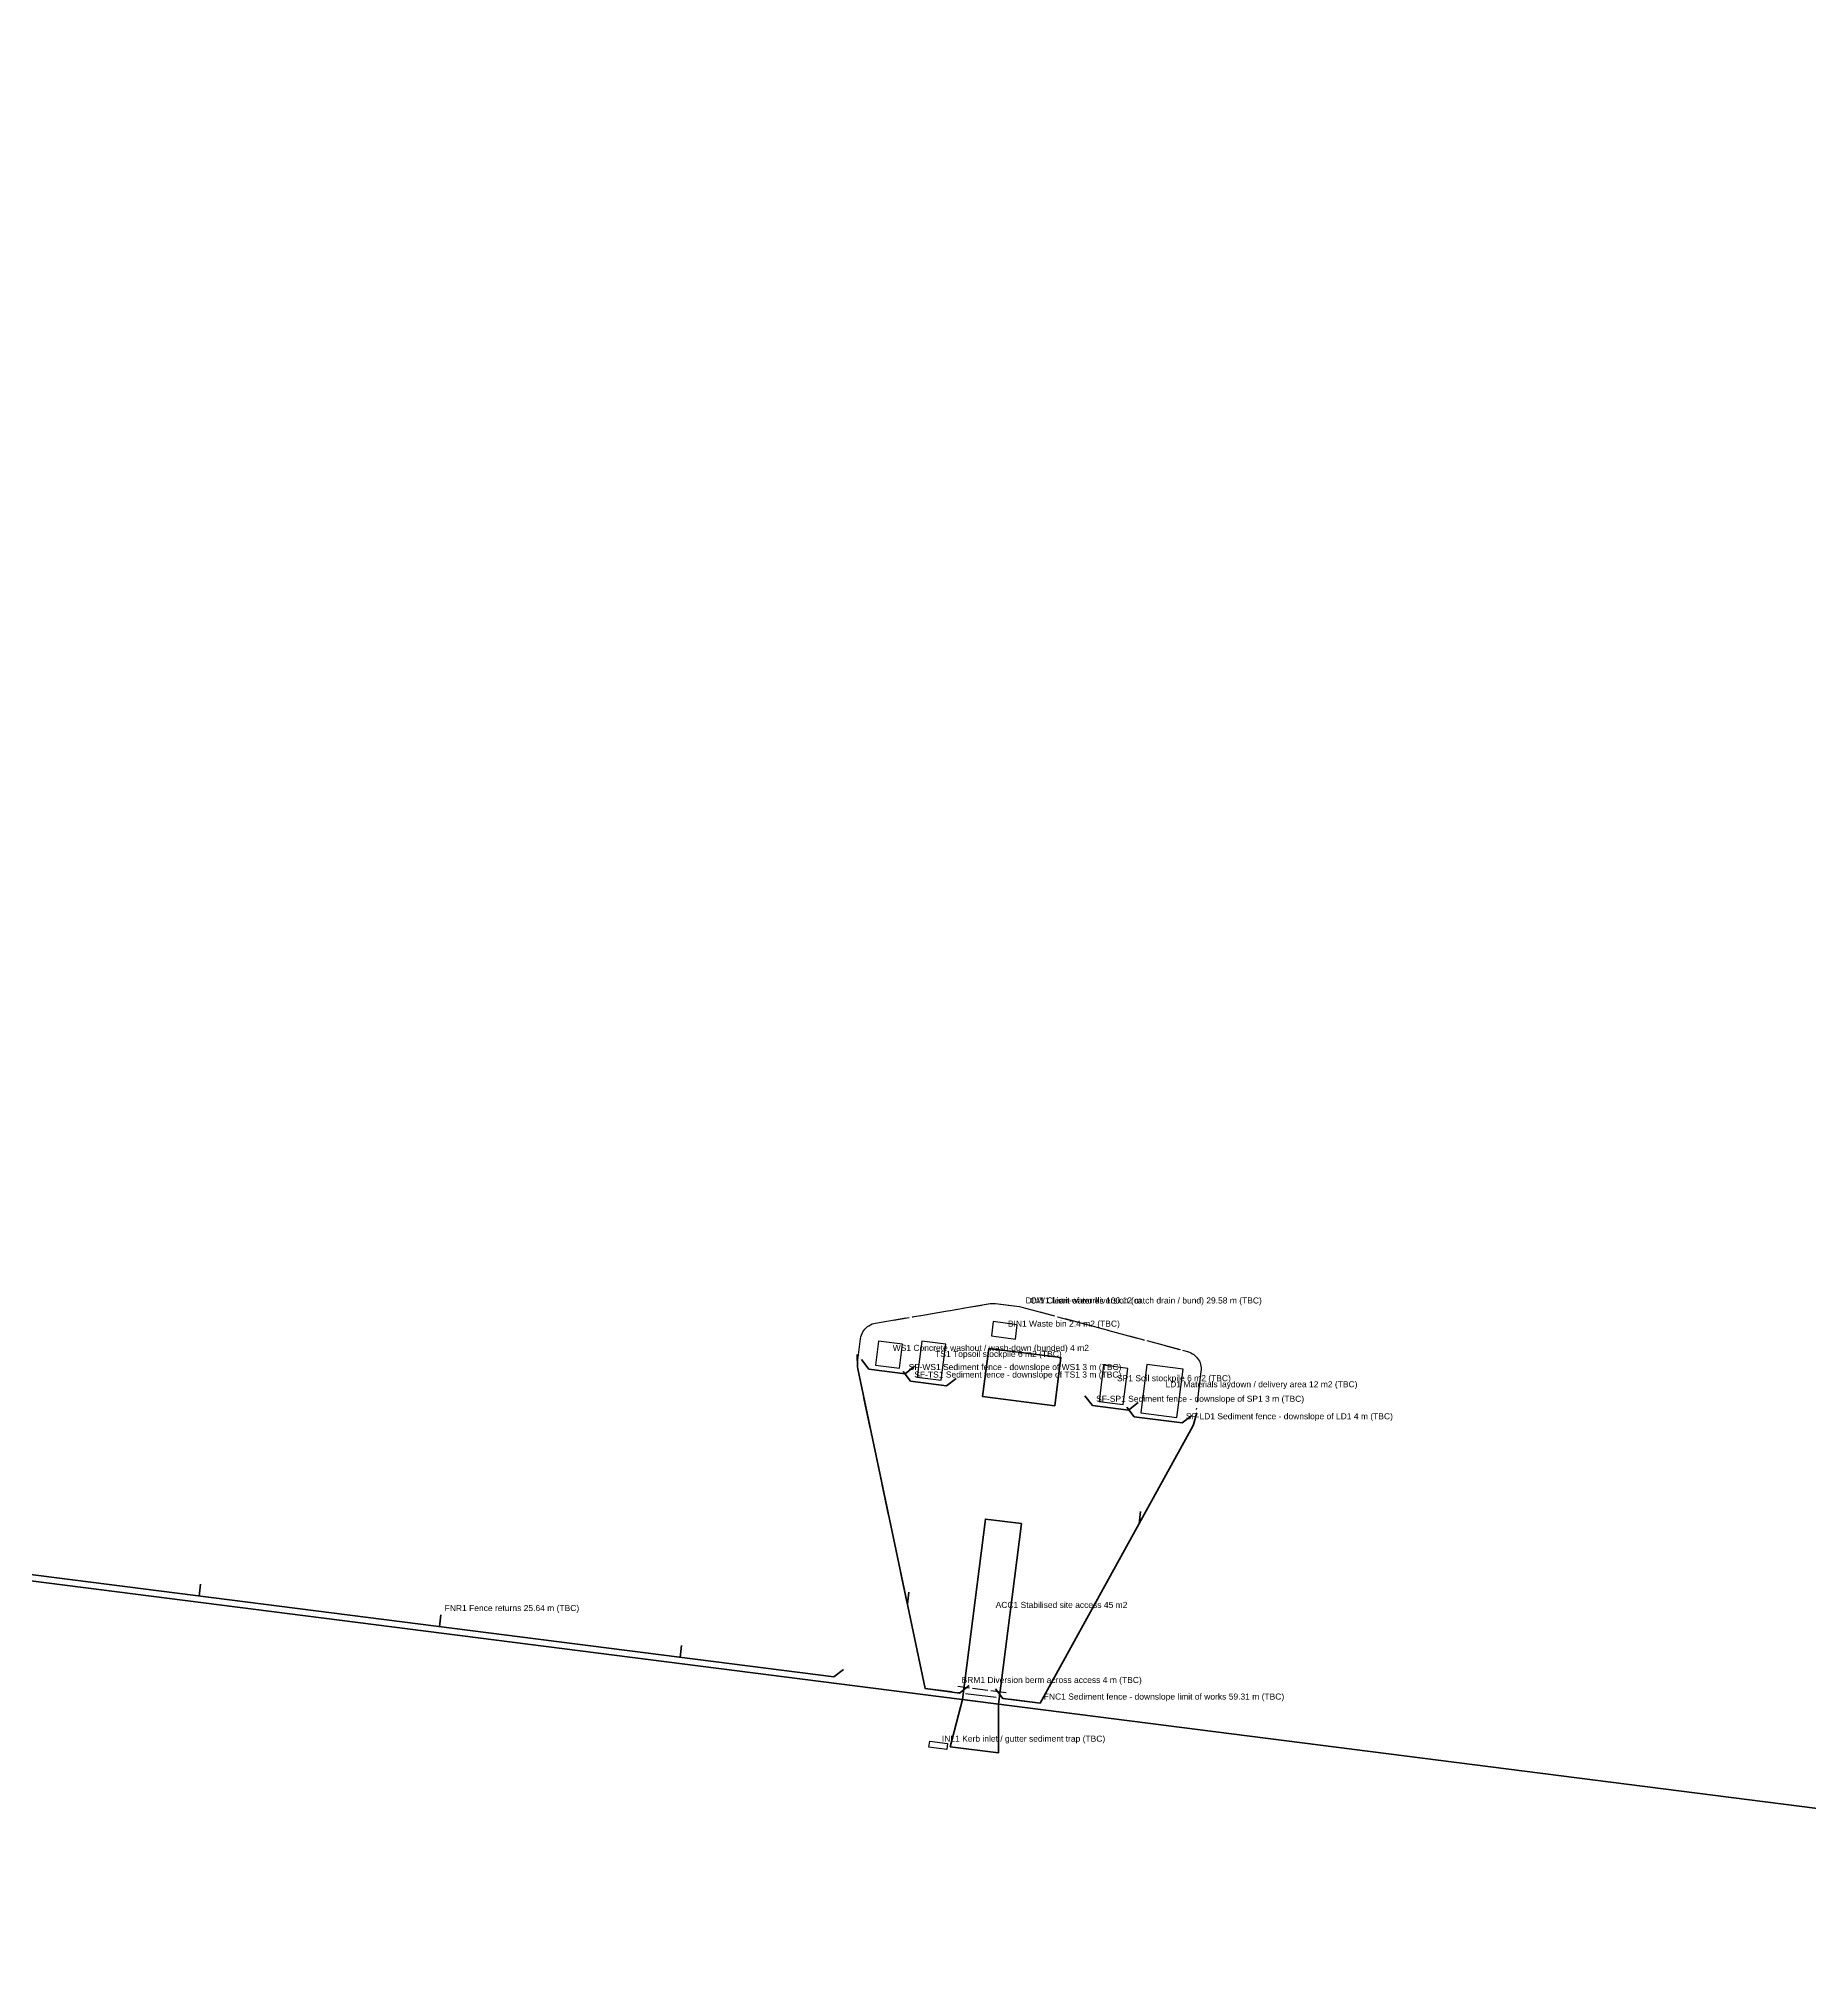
# Model space of a CAD drawing. Header units: metres. Extents: x 227626 to 228210, y 6571811 to 6573120.
# Drawn here: x 227771.8 to 227917.9, y 6571814.7 to 6571974.2 of the extents above; entities that cross this region are included whole.
import ezdxf

# ---------------------------------------------------------------- set-up
doc = ezdxf.new("R2010")
doc.units = ezdxf.units.M
doc.linetypes.add('DASHDOT', pattern=[3.556, 2.54, -0.508, 0, -0.508])
doc.linetypes.add('DASHED', pattern=[1.524, 1.27, -0.254])
for name, color, linetype, lineweight in [('A-BLDG-SLAB', 5, 'CONTINUOUS', 50), ('C-DRIV-XOVR', 7, 'CONTINUOUS', 35), ('C-ESC-ACCS', 30, 'CONTINUOUS', 35), ('C-ESC-BINS', 8, 'CONTINUOUS', 25), ('C-ESC-DIVR', 5, 'DASHED', 25), ('C-ESC-FENC', 1, 'CONTINUOUS', 35), ('C-ESC-INLT', 6, 'CONTINUOUS', 25), ('C-ESC-LIMT', 3, 'DASHDOT', 25), ('C-ESC-NOTE', 7, 'CONTINUOUS', 18), ('C-ESC-STOK', 40, 'CONTINUOUS', 25), ('C-ESC-WSHT', 4, 'CONTINUOUS', 25), ('C-PROP-BDY', 3, 'CONTINUOUS', 50)]:
    doc.layers.add(name, color=color, linetype=linetype, lineweight=lineweight)
doc.styles.add('JCE', font='arial.ttf')

msp = doc.modelspace()

# ---------------------------------------------------------------- linework, layer by layer
at = {"layer": 'A-BLDG-SLAB'}
msp.add_lwpolyline([(227849.67, 6571862.25), (227850.18, 6571866.22), (227856.13, 6571865.46), (227855.62, 6571861.49)], close=True, dxfattribs=at)
at = {"layer": 'C-DRIV-XOVR'}
msp.add_lwpolyline([(227850.98, 6571836.88), (227848, 6571837.26), (227847, 6571833.36), (227850.97, 6571832.85)], close=True, dxfattribs=at)
at = {"layer": 'C-ESC-ACCS'}
msp.add_lwpolyline([(227852.87, 6571851.76), (227850.98, 6571836.88), (227848, 6571837.26), (227849.9, 6571852.14)], close=True, dxfattribs=at)
at = {"layer": 'C-ESC-BINS'}
msp.add_lwpolyline([(227852.37, 6571866.98), (227852.52, 6571868.17), (227850.54, 6571868.43), (227850.39, 6571867.24)], close=True, dxfattribs=at)
at = {"layer": 'C-ESC-DIVR'}
for points in [[(227839.72, 6571867.44), (227839.79, 6571867.57), (227839.86, 6571867.69), (227839.96, 6571867.81), (227840.06, 6571867.91), (227840.17, 6571868.01), (227840.29, 6571868.09), (227840.42, 6571868.17), (227840.55, 6571868.23), (227840.69, 6571868.27), (227840.84, 6571868.3), (227850.29, 6571869.91), (227850.43, 6571869.92), (227850.58, 6571869.93), (227850.73, 6571869.92), (227852.71, 6571869.66), (227852.91, 6571869.62), (227866.58, 6571865.95), (227866.72, 6571865.91), (227866.85, 6571865.85), (227866.98, 6571865.78), (227867.1, 6571865.7), (227867.21, 6571865.61), (227867.31, 6571865.5), (227867.4, 6571865.39), (227867.48, 6571865.28), (227867.55, 6571865.15), (227867.6, 6571865.02), (227867.65, 6571864.88), (227867.67, 6571864.74)], [(227851.6, 6571837.81), (227847.63, 6571838.32)]]:
    msp.add_lwpolyline(points, dxfattribs=at)
at = {"layer": 'C-ESC-FENC'}
for points in [[(227626.31, 6571866.01), (227837.39, 6571839.12)], [(227839.34, 6571864.7), (227839.33, 6571865.7)], [(227840.29, 6571864.51), (227839.68, 6571865.3)], [(227839.34, 6571864.7), (227839.37, 6571864.53), (227844.93, 6571838.16), (227847.77, 6571837.79)], [(227840.29, 6571864.51), (227843.27, 6571864.13)], [(227843.73, 6571863.51), (227843.11, 6571864.3)], [(227843.27, 6571864.13), (227844.06, 6571864.74)], [(227846.7, 6571863.13), (227847.49, 6571863.74)], [(227843.73, 6571863.51), (227846.7, 6571863.13)], [(227858.73, 6571861.51), (227858.11, 6571862.3)], [(227858.73, 6571861.51), (227861.7, 6571861.13)], [(227862.17, 6571860.58), (227861.55, 6571861.37)], [(227861.7, 6571861.13), (227862.49, 6571861.74)], [(227862.17, 6571860.58), (227866.13, 6571860.07)], [(227866.13, 6571860.07), (227866.92, 6571860.68)], [(227867.07, 6571859.93), (227867.35, 6571860.89)], [(227851.34, 6571837.34), (227854.41, 6571836.95), (227867, 6571859.81), (227867.07, 6571859.93)], [(227862.57, 6571851.75), (227862.69, 6571852.75)], [(227785.03, 6571845.79), (227785.15, 6571846.78)], [(227843.46, 6571845.12), (227843.59, 6571846.12)], [(227804.87, 6571843.26), (227804.99, 6571844.25)], [(227824.71, 6571840.73), (227824.83, 6571841.72)], [(227837.39, 6571839.12), (227838.18, 6571839.73)], [(227847.77, 6571837.79), (227848.56, 6571838.41)], [(227851.34, 6571837.34), (227850.73, 6571838.13)]]:
    msp.add_lwpolyline(points, dxfattribs=at)
at = {"layer": 'C-ESC-INLT'}
msp.add_lwpolyline([(227845.23, 6571833.33), (227845.3, 6571833.83), (227846.78, 6571833.64), (227846.72, 6571833.14)], close=True, dxfattribs=at)
at = {"layer": 'C-ESC-LIMT'}
msp.add_lwpolyline([(227839.37, 6571864.53), (227839.34, 6571864.7), (227839.34, 6571864.86), (227839.35, 6571865.03), (227839.6, 6571867.01), (227839.63, 6571867.16), (227839.67, 6571867.3), (227839.72, 6571867.44), (227839.79, 6571867.57), (227839.86, 6571867.69), (227839.96, 6571867.81), (227840.06, 6571867.91), (227840.17, 6571868.01), (227840.29, 6571868.09), (227840.42, 6571868.17), (227840.55, 6571868.23), (227840.69, 6571868.27), (227840.84, 6571868.3), (227850.29, 6571869.91), (227850.43, 6571869.92), (227850.58, 6571869.93), (227850.73, 6571869.92), (227852.71, 6571869.66), (227852.91, 6571869.62), (227866.58, 6571865.95), (227866.72, 6571865.91), (227866.85, 6571865.85), (227866.98, 6571865.78), (227867.1, 6571865.7), (227867.21, 6571865.61), (227867.31, 6571865.5), (227867.4, 6571865.39), (227867.48, 6571865.28), (227867.55, 6571865.15), (227867.6, 6571865.02), (227867.65, 6571864.88), (227867.67, 6571864.74), (227867.69, 6571864.6), (227867.69, 6571864.45), (227867.68, 6571864.31), (227867.18, 6571860.34), (227867.15, 6571860.2), (227867.11, 6571860.07), (227867.07, 6571859.93), (227867, 6571859.81), (227854.41, 6571836.95), (227844.93, 6571838.16), (227839.37, 6571864.53)], close=True, dxfattribs=at)
at = {"layer": 'C-ESC-STOK'}
for points in [[(227846.64, 6571866.57), (227844.65, 6571866.82), (227844.27, 6571863.84), (227846.26, 6571863.59)], [(227861.64, 6571864.57), (227859.65, 6571864.82), (227859.27, 6571861.84), (227861.26, 6571861.59)], [(227866.2, 6571864.5), (227863.22, 6571864.88), (227862.71, 6571860.91), (227865.69, 6571860.53)]]:
    msp.add_lwpolyline(points, close=True, dxfattribs=at)
at = {"layer": 'C-ESC-WSHT'}
msp.add_lwpolyline([(227842.82, 6571864.59), (227843.07, 6571866.57), (227841.09, 6571866.82), (227840.83, 6571864.84)], close=True, dxfattribs=at)
at = {"layer": 'C-PROP-BDY'}
msp.add_lwpolyline([(228184.96, 6573064.69), (227784.61, 6573120), (227625.75, 6571865.58), (227673.7, 6571859.47), (228025.27, 6571814.67)], close=True, dxfattribs=at)

# ---------------------------------------------------------------- texts
at = {"layer": 'C-ESC-NOTE', "style": 'JCE'}
for s, p in [('LOW1 Limit of works 100.12 m', (227853.21, 6571869.92)), ('DIV1 Clean-water diversion (catch drain / bund) 29.58 m (TBC)', (227853.21, 6571869.92)), ('BIN1 Waste bin 2.4 m2 (TBC)', (227851.75, 6571868.01)), ('WS1 Concrete washout / wash-down (bunded) 4 m2', (227842.25, 6571866.01)), ('TS1 Topsoil stockpile 6 m2 (TBC)', (227845.75, 6571865.51)), ('SF-WS1 Sediment fence - downslope of WS1 3 m (TBC)', (227843.57, 6571864.43)), ('SF-TS1 Sediment fence - downslope of TS1 3 m (TBC)', (227844.03, 6571863.81)), ('SP1 Soil stockpile 6 m2 (TBC)', (227860.75, 6571863.51)), ('SF-SP1 Sediment fence - downslope of SP1 3 m (TBC)', (227859.03, 6571861.81)), ('LD1 Materials laydown / delivery area 12 m2 (TBC)', (227864.75, 6571863.01)), ('SF-LD1 Sediment fence - downslope of LD1 4 m (TBC)', (227866.43, 6571860.37)), ('FNR1 Fence returns 25.64 m (TBC)', (227805.29, 6571844.55)), ('ACC1 Stabilised site access 45 m2', (227850.74, 6571844.81)), ('BRM1 Diversion berm across access 4 m (TBC)', (227847.93, 6571838.62)), ('FNC1 Sediment fence - downslope limit of works 59.31 m (TBC)', (227854.71, 6571837.25)), ('INL1 Kerb inlet / gutter sediment trap (TBC)', (227846.31, 6571833.78))]:
    msp.add_text(s, height=0.5, dxfattribs=at).set_placement(p)

doc.saveas('drawing.dxf')
